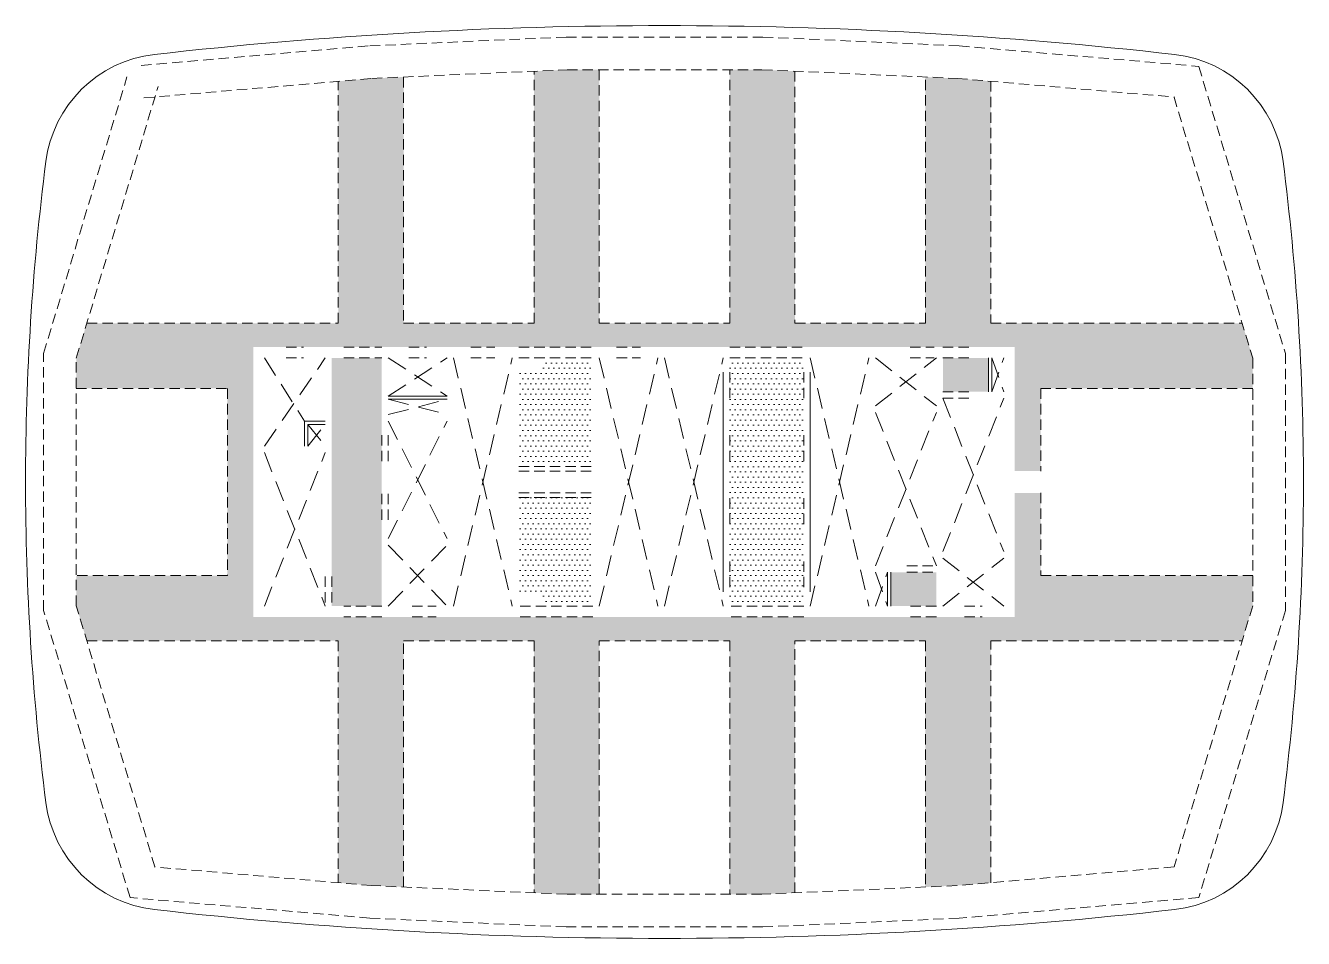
# Model space of a CAD drawing. Header units: millimetres. Extents: x 29820 to 88580, y 37020 to 78980.
import ezdxf

# ---------------------------------------------------------------- set-up
doc = ezdxf.new("R2010")
doc.units = ezdxf.units.MM
doc.linetypes.add('DASHED2', pattern=[9.525, 6.35, -3.175])
doc.linetypes.add('HIDDEN2', pattern=[4.7625, 3.175, -1.5875])
doc.layers.get('Defpoints').update_dxf_attribs({"color": 151, "lineweight": 9})
for name, color, linetype, lineweight in [('NDC_S_BEAM', 3, 'HIDDEN2', 15), ('NDC_S_HATCH MATERIAL', 8, 'Continuous', 13), ('NDC_S_OPENING', 9, 'DASHED2', 13), ('NDC_S_SLAB', 2, 'Continuous', 18)]:
    doc.layers.add(name, color=color, linetype=linetype, lineweight=lineweight)

# ---------------------------------------------------------------- blocks, each defined once
blk = doc.blocks.new('A$C9926fd00')
at = {"layer": 'NDC_S_HATCH MATERIAL'}
h = blk.add_hatch(dxfattribs=at)
h.set_pattern_fill('HEX', color=256, scale=50)
h.set_pattern_definition([(0, (32235.66, -867.95), (0, 274.963), [158.75, -317.5]), (120, (32235.66, -867.95), (-238.125, -137.4815), [158.75, -317.5]), (60, (32394.4, -867.95), (-238.125, 137.4815), [158.75, -317.5])])
h.paths.add_polyline_path([(32400, -500), (31700, -500), (31700, -2050), (32400, -2050)])
h.paths.add_polyline_path([(33800, -500), (33050, -500), (32400, -500), (32400, -2050), (33050, -2050), (33800, -2050)])
h.paths.add_polyline_path([(31400, -10350), (30050, -10350), (29300, -10350), (29300, -11900), (30050, -11900), (31400, -11900)])
h.paths.add_polyline_path([(5900, -500), (5400, -500), (5400, -11900), (5900, -11900), (5900, -8150), (5900, -6750), (5900, -5450), (5900, -4050)])
h.paths.add_polyline_path([(5400, -500), (4150, -500), (3600, -500), (3600, -10550), (3600, -11900), (4150, -11900), (5400, -11900)])
h = blk.add_hatch(dxfattribs=at)
h.set_pattern_fill('DOTS', color=256, scale=150)
h.set_pattern_definition([(0, (22923.38, -2974.21), (119.0625, 238.125), [0, -238.125])])
h.paths.add_polyline_path([(23400, -500), (23000, -500), (21900, -500), (21900, -1150), (21900, -2550), (21900, -4050), (21900, -5450), (21900, -5450), (21900, -6920), (23400, -6920)])
h.paths.add_polyline_path([(25300, -2550), (25300, -1150), (25300, -500), (23400, -500), (23400, -6920), (25300, -6920), (25300, -5450), (25300, -4050)])
h.paths.add_polyline_path([(25300, -8350), (25300, -6950), (25300, -6920), (23400, -6920), (23400, -11900), (25300, -11900), (25300, -11250), (25300, -9850)])
h.paths.add_polyline_path([(22357, -6920), (24960, -6910)])
h.paths.add_polyline_path([(22146, -6920), (25112, -6920)])
h.paths.add_polyline_path([(23000, -11900), (23400, -11900), (23400, -6920), (21900, -6920), (21900, -6950), (21900, -8350), (21900, -9850), (21900, -11900)])
h.paths.add_polyline_path([(15600, -6920), (14400, -6920), (14400, -11900), (15600, -11900), (15600, -11250), (15600, -9850)])
h.paths.add_polyline_path([(14400, -5480), (15600, -5480), (15600, -5450), (15600, -4050), (15600, -2550), (15600, -1150), (15600, -500), (14400, -500)])
h.paths.add_polyline_path([(13300, -11400), (13300, -11900), (14400, -11900), (14400, -6920), (12200, -6920), (12200, -9850), (12200, -11250), (12200, -11250), (12200, -11400)])
h.paths.add_polyline_path([(13300, -500), (13300, -1000), (12200, -1000), (12200, -4050), (12200, -5450), (12200, -5450), (12200, -5480), (14400, -5480), (14400, -500)])

msp = doc.modelspace()

# ---------------------------------------------------------------- hatches: boundary and pattern name
at = {"layer": 'NDC_S_HATCH MATERIAL', "ltscale": 150}
h = msp.add_hatch(dxfattribs=at)
h.set_pattern_fill('CROSS', color=256, scale=40)
h.paths.add_polyline_path([(47200, 76616), (45749, 76551), (44200, 76419), (44200, 65300), (32636, 65300), (32150, 63689), (32150, 62300), (39100, 62300), (39100, 53700), (32150, 53700), (32150, 52311), (32636, 50700), (44200, 50700), (44200, 39581), (45749, 39449), (47200, 39384), (47200, 50700), (53200, 50700), (53200, 39117), (54717, 39050), (56200, 39050), (56200, 50700), (62200, 50700), (62200, 39050), (63683, 39050), (65200, 39117), (65200, 50700), (71200, 50700), (71200, 39384), (72651, 39449), (74200, 39581), (74200, 50700), (85764, 50700), (86250, 52311), (86250, 53700), (76500, 53700), (76500, 57500), (75300, 57500), (75300, 51800), (40300, 51800), (40300, 64200), (75300, 64200), (75300, 58500), (76500, 58500), (76500, 62300), (86250, 62300), (86250, 63689), (85764, 65300), (74200, 65300), (74200, 76419), (72651, 76551), (71200, 76616), (71200, 65300), (65200, 65300), (65200, 76883), (63683, 76950), (62200, 76950), (62200, 65300), (56200, 65300), (56200, 76950), (54717, 76950), (53200, 76883), (53200, 65300), (47200, 65300)])

# ---------------------------------------------------------------- linework, layer by layer
at = {"layer": 'NDC_S_BEAM', "ltscale": 150}
for p, q in [((45651, 78049), (54683, 78450)), ((54683, 78450), (63717, 78450)), ((63717, 78450), (72749, 78049)), ((35135, 77147), (45651, 78049)), ((72749, 78049), (83770, 77104)), ((83770, 77104), (87750, 63911)), ((30650, 63911), (34481, 76617)), ((35263, 75653), (45749, 76551)), ((45749, 76551), (54717, 76950)), ((54717, 76950), (63683, 76950)), ((63683, 76950), (72651, 76551)), ((72651, 76551), (82628, 75696)), ((32150, 63689), (35917, 76183)), ((82628, 75696), (86250, 63689)), ((41799, 64200), (42601, 64200)), ((44450, 64200), (46200, 64200)), ((47449, 64200), (48251, 64200)), ((50298, 64200), (51400, 64200)), ((52500, 64200), (55900, 64200)), ((57000, 64200), (58100, 64200)), ((62200, 64200), (65600, 64200)), ((70498, 64200), (71600, 64200)), ((72000, 64200), (73350, 64200)), ((30650, 52089), (30650, 63911)), ((32150, 52311), (32150, 63689)), ((41799, 63700), (42601, 63700)), ((44450, 63700), (46200, 63700)), ((47449, 63700), (48251, 63700)), ((50298, 63700), (51400, 63700)), ((52500, 63700), (55900, 63700)), ((57000, 63700), (58100, 63700)), ((62200, 63700), (65600, 63700)), ((70498, 63700), (71600, 63700)), ((72000, 63700), (73350, 63700)), ((86250, 63689), (86250, 52311)), ((87750, 63911), (87750, 52089)), ((61900, 63050), (61900, 61650)), ((62200, 63050), (62200, 61650)), ((65600, 63050), (65600, 61650)), ((65900, 63050), (65900, 61650)), ((72000, 62150), (73350, 62150)), ((72000, 61850), (73350, 61850)), ((46200, 60150), (46200, 58750)), ((46500, 60150), (46500, 58750)), ((61900, 60150), (61900, 58750)), ((62200, 60150), (62200, 58750)), ((65600, 60150), (65600, 58750)), ((65900, 60150), (65900, 58750)), ((52500, 58720), (55900, 58720)), ((52500, 58500), (55900, 58500)), ((46200, 57450), (46200, 56050)), ((46500, 57450), (46500, 56050)), ((52500, 57500), (55900, 57500)), ((52500, 57280), (55900, 57280)), ((61900, 57250), (61900, 55850)), ((62200, 57250), (62200, 55850)), ((65600, 57250), (65600, 55850)), ((65900, 57250), (65900, 55850)), ((61900, 54350), (61900, 52950)), ((62200, 54350), (62200, 52950)), ((65600, 54350), (65600, 52950)), ((65900, 54350), (65900, 52950)), ((70350, 54150), (71700, 54150)), ((43600, 53650), (43600, 52300)), ((43900, 53650), (43900, 52300)), ((70350, 53850), (71700, 53850)), ((35771, 40304), (32150, 52311)), ((46200, 52300), (44450, 52300)), ((47600, 52300), (48700, 52300)), ((55900, 52300), (52500, 52300)), ((65600, 52300), (62200, 52300)), ((71700, 52300), (70350, 52300)), ((72999, 52300), (73801, 52300)), ((86250, 52311), (82629, 40304)), ((34629, 38896), (30650, 52089)), ((46200, 51800), (44450, 51800)), ((47600, 51800), (48700, 51800)), ((55900, 51800), (52500, 51800)), ((65600, 51800), (62200, 51800)), ((71700, 51800), (70350, 51800)), ((72999, 51800), (73801, 51800)), ((87750, 52089), (83771, 38896)), ((45749, 39449), (35771, 40304)), ((82629, 40304), (72651, 39449)), ((54717, 39050), (45749, 39449)), ((72651, 39449), (63683, 39050)), ((45651, 37951), (34629, 38896)), ((63683, 39050), (54717, 39050)), ((83771, 38896), (72749, 37951)), ((54683, 37550), (45651, 37951)), ((72749, 37951), (63717, 37550)), ((63717, 37550), (54683, 37550))]:
    msp.add_line(p, q, dxfattribs=at)
for points in [[(32636, 65300), (44200, 65300), (44200, 76419)], [(47200, 76616), (47200, 65300), (53200, 65300), (53200, 76883)], [(56200, 76950), (56200, 65300), (62200, 65300), (62200, 76950)], [(65200, 76883), (65200, 65300), (71200, 65300), (71200, 76616)], [(74200, 76419), (74200, 65300), (85764, 65300)], [(32150, 62300), (39100, 62300), (39100, 53700), (32150, 53700)], [(86250, 62300), (76500, 62300), (76500, 58500)], [(76500, 57500), (76500, 53700), (86250, 53700)], [(32636, 50700), (44200, 50700), (44200, 39581)], [(47200, 39384), (47200, 50700), (53200, 50700), (53200, 39117)], [(56200, 39050), (56200, 50700), (62200, 50700), (62200, 39050)], [(65200, 39117), (65200, 50700), (71200, 50700), (71200, 39384)], [(74200, 39581), (74200, 50700), (85764, 50700)]]:
    msp.add_lwpolyline(points, dxfattribs=at)
at = {"layer": 'NDC_S_OPENING', "ltscale": 150}
for p, q in [((40800, 59650), (43600, 63700)), ((40800, 63700), (42650, 60800)), ((46500, 61950), (49200, 63700)), ((46500, 63700), (49200, 61950)), ((49500, 52300), (52200, 63700)), ((49500, 63700), (52200, 52300)), ((56200, 63700), (58900, 52300)), ((56200, 52300), (58900, 63700)), ((59200, 63700), (61900, 52300)), ((59200, 52300), (61900, 63700)), ((65900, 63700), (68600, 52300)), ((65900, 52300), (68600, 63700)), ((68900, 61500), (71700, 63700)), ((68900, 63700), (71700, 61500)), ((74250, 62150), (74800, 63700)), ((74250, 63700), (74800, 62150)), ((46500, 61100), (49200, 61800)), ((46500, 61800), (49200, 61100)), ((72000, 61850), (74800, 54800)), ((72000, 54800), (74800, 61850)), ((68900, 61200), (71700, 54150)), ((68900, 54150), (71700, 61200)), ((42800, 60650), (43600, 59650)), ((42800, 59650), (43600, 60650)), ((46500, 55400), (49200, 60800)), ((46500, 60800), (49200, 55400)), ((40800, 52300), (43600, 59350)), ((40800, 59350), (43600, 52300)), ((46500, 52300), (49200, 55100)), ((46500, 55100), (49200, 52300)), ((72000, 52300), (74800, 54500)), ((72000, 54500), (74800, 52300)), ((68900, 52300), (69450, 53850)), ((68900, 53850), (69450, 52300))]:
    msp.add_line(p, q, dxfattribs=at)
at = {"layer": 'NDC_S_SLAB'}
for p, q in [((74100, 63700), (74100, 62150)), ((74250, 63700), (74250, 62150)), ((46500, 61950), (49200, 61950)), ((46500, 61800), (49200, 61800)), ((69450, 53850), (69450, 52300)), ((69600, 53850), (69600, 52300))]:
    msp.add_line(p, q, dxfattribs=at)
at = {"layer": 'NDC_S_SLAB', "ltscale": 150}
for p, q in [((61900, 63050), (61900, 52950)), ((65900, 63050), (65900, 52950))]:
    msp.add_line(p, q, dxfattribs=at)
at = {"layer": 'NDC_S_SLAB'}
msp.add_lwpolyline([(88580, 58000, 0.031644), (87647, 72725, 0.345625), (82654, 77651, 0.056648), (35746, 77651, 0.345625), (30753, 72725, 0.031644), (29820, 58000, 0.031644), (30753, 43275, 0.345625), (35746, 38349, 0.056648), (82654, 38349, 0.345625), (87647, 43275, 0.031644)], format="xyb", close=True, dxfattribs=at)
for points in [[(42650, 59650), (42650, 60800), (43600, 60800)], [(42800, 59650), (42800, 60650), (43600, 60650)]]:
    msp.add_lwpolyline(points, dxfattribs=at)

# ---------------------------------------------------------------- block references
at = {"layer": 'Defpoints'}
msp.add_blockref('A$C9926fd00', (40300, 64200), dxfattribs=at)

doc.saveas('drawing.dxf')
